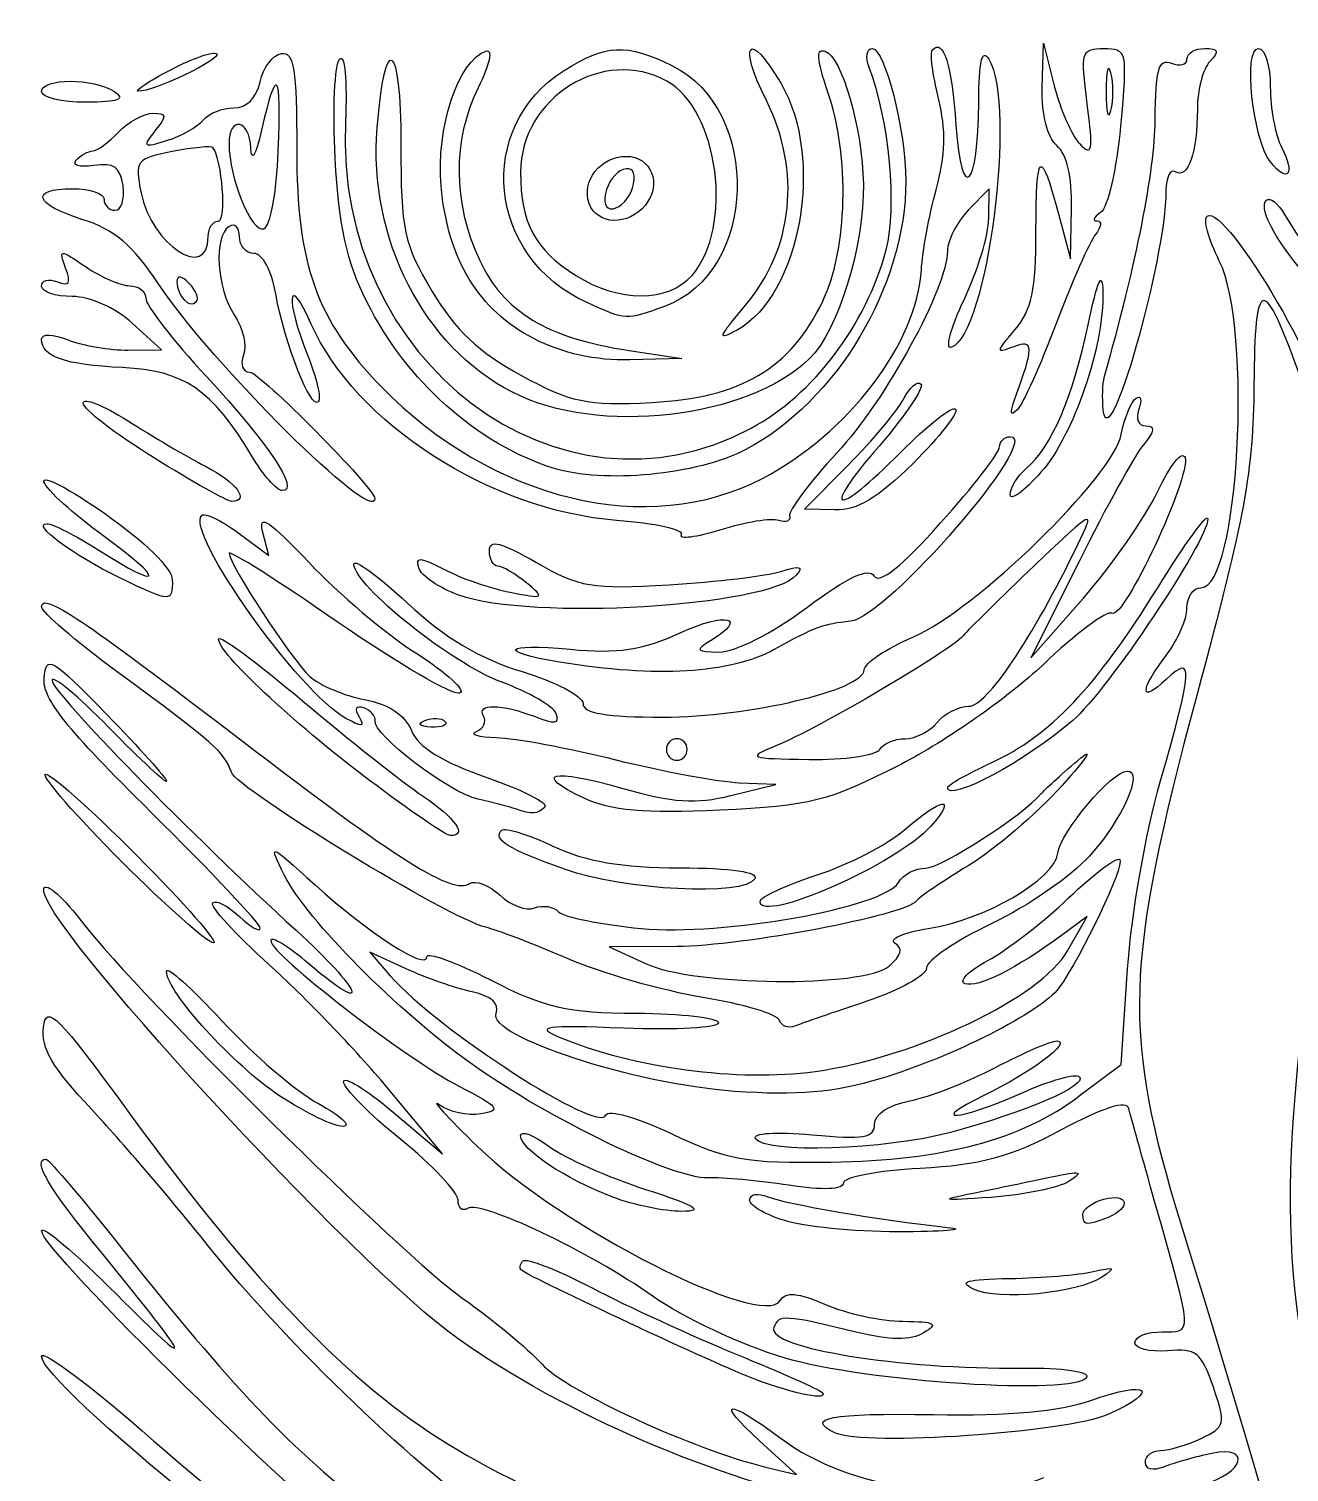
# Model space of a CAD drawing. Header units: millimetres. Extents: x 0.04 to 5.52, y 0.08 to 1.95.
# Drawn here: x 0.052 to 0.964, y 0.881 to 1.925 of the extents above; entities that cross this region are included whole.
import ezdxf

# ---------------------------------------------------------------- set-up
doc = ezdxf.new("R2010")
doc.units = ezdxf.units.MM
doc.layers.add('Layer_1', color=7, linetype='CONTINUOUS')

msp = doc.modelspace()

# ---------------------------------------------------------------- linework, layer by layer
at = {"layer": 'Layer_1', "color": 7}
for points in [[(0.785244, 1.882384), (0.786023, 1.914589), (0.793923, 1.883585)], [(0.746568, 1.7878), (0.746804, 1.809257), (0.731739, 1.793652)], [(0.796908, 1.791159), (0.805584, 1.758541), (0.806323, 1.794647)], [(0.123981, 1.692467), (0.147971, 1.692715), (0.126837, 1.711974)], [(0.48638, 1.692174), (0.524595, 1.686365), (0.486933, 1.685398)], [(0.635232, 1.576852), (0.613285, 1.577498), (0.645033, 1.609502), (0.645033, 1.609502)], [(0.203329, 1.560417), (0.225659, 1.543947), (0.221232, 1.561516)], [(0.812061, 1.540074), (0.777054, 1.469852), (0.814703, 1.512766)], [(0.560037, 1.370202), (0.592387, 1.37825), (0.566024, 1.379242)], [(0.803534, 1.257829), (0.817622, 1.282577), (0.799161, 1.26896)], [(0.325008, 1.244834), (0.298667, 1.256853), (0.313574, 1.239791)], [(0.520829, 1.260956), (0.471868, 1.260767), (0.498231, 1.248586)], [(0.812026, 1.152806), (0.842392, 1.175591), (0.846954, 1.244689)], [(0.315569, 1.141177), (0.351348, 1.111015), (0.311198, 1.159117)], [(0.584976, 0.884348), (0.607452, 0.878924), (0.581089, 0.90293)]]:
    msp.add_lwpolyline(points, dxfattribs=at)
for points in [[(0.154905, 1.895364)], [(0.834853, 1.893133)], [(0.061347, 1.879478)], [(0.232574, 1.836566)], [(0.950328, 1.828578)], [(0.489535, 1.812752)], [(0.457479, 1.798542)], [(0.181867, 1.774606)], [(0.531851, 1.74652)], [(0.168183, 1.740726)], [(0.455959, 1.726807)], [(0.570571, 1.72499)], [(0.417441, 1.70075)], [(0.402023, 1.661919)], [(0.76538, 1.65711)], [(0.829383, 1.649307)], [(0.142322, 1.614671)], [(0.213081, 1.616281)], [(0.43134, 1.607121)], [(0.762089, 1.587883)], [(0.52415, 1.558832)], [(0.117841, 1.52769)], [(0.363212, 1.515156)], [(0.435992, 1.466687)], [(0.338637, 1.424466)], [(0.528361, 1.403531)], [(0.667712, 1.403531)], [(0.298621, 1.381162)], [(0.45378, 1.368292)], [(0.716673, 1.375858)], [(0.404075, 1.360552)], [(0.119157, 1.322556)], [(0.439707, 1.316813)], [(0.581089, 1.293501)], [(0.595024, 1.207664)], [(0.233739, 1.152752)], [(0.577764, 1.121919)], [(0.474465, 1.07963)], [(0.735505, 1.082607)], [(0.814596, 1.067132)], [(0.601803, 1.061824)], [(0.735505, 1.013013)], [(0.598419, 0.963384)], [(0.577322, 0.947808)], [(0.635699, 0.908927)]]:
    msp.add_lwpolyline(points, close=True, dxfattribs=at)
for points in [[(0.304044, 1.853261), (0.30973, 1.924284), (0.321267, 1.916365), (0.321242, 1.841457)], [(0.58564, 1.872964), (0.564541, 1.915088), (0.572946, 1.924897), (0.596236, 1.88533)], [(0.513714, 1.887049), (0.467719, 1.912547), (0.407842, 1.875219), (0.407842, 1.821048)], [(0.439401, 1.894883), (0.469472, 1.913874), (0.484346, 1.914543), (0.517225, 1.898382)], [(0.630178, 1.879104), (0.621938, 1.903295), (0.621425, 1.911065), (0.628223, 1.908718)], [(0.705759, 1.909786), (0.713842, 1.918158), (0.71973, 1.899282), (0.722815, 1.855107)], [(0.739271, 1.871676), (0.739432, 1.901382), (0.741668, 1.91104), (0.746542, 1.903056)], [(0.188075, 1.906859), (0.191799, 1.903002), (0.141905, 1.879228), (0.131265, 1.879789)], [(0.154905, 1.895364), (0.171147, 1.903759), (0.186074, 1.908931), (0.188075, 1.906859)], [(0.219366, 1.886564), (0.221721, 1.896898), (0.228653, 1.906114), (0.234771, 1.907044)], [(0.234771, 1.907044), (0.243886, 1.90843), (0.245893, 1.895886), (0.245893, 1.83754)], [(0.273765, 1.831266), (0.271865, 1.866974), (0.273291, 1.899292), (0.276934, 1.903085)], [(0.276934, 1.903085), (0.280743, 1.907052), (0.282522, 1.887708), (0.281123, 1.857531)], [(0.350356, 1.811066), (0.346573, 1.853108), (0.362892, 1.902273), (0.382768, 1.908718)], [(0.382768, 1.908718), (0.387949, 1.910398), (0.385617, 1.899441), (0.377119, 1.882175)], [(0.628223, 1.908718), (0.640244, 1.904567), (0.655101, 1.852865), (0.655835, 1.812623)], [(0.660029, 1.897034), (0.657154, 1.904544), (0.658152, 1.910688), (0.662246, 1.910688)], [(0.662246, 1.910688), (0.671372, 1.910688), (0.686543, 1.850952), (0.686543, 1.81502)], [(0.710138, 1.874614), (0.70587, 1.892032), (0.703899, 1.907859), (0.705759, 1.909786)], [(0.746542, 1.903056), (0.766965, 1.869603), (0.745386, 1.703412), (0.719461, 1.694478)], [(0.817773, 1.870724), (0.812917, 1.908639), (0.813532, 1.910688), (0.829772, 1.910688)], [(0.829772, 1.910688), (0.846456, 1.910688), (0.846761, 1.909267), (0.841843, 1.854454)], [(0.834853, 1.893133), (0.832959, 1.900642), (0.831408, 1.894498), (0.831408, 1.879478)], [(0.866933, 1.858856), (0.867252, 1.896172), (0.869396, 1.903731), (0.878622, 1.900064)], [(0.878622, 1.900064), (0.884836, 1.897594), (0.889921, 1.898974), (0.889921, 1.903131)], [(0.889921, 1.903131), (0.88992, 1.907287), (0.895683, 1.910688), (0.902726, 1.910688)], [(0.906492, 1.901325), (0.90152, 1.896176), (0.897453, 1.880663), (0.897453, 1.866852)], [(0.902726, 1.910688), (0.912685, 1.910688), (0.913522, 1.908607), (0.906492, 1.901325)], [(0.950328, 1.828578), (0.937398, 1.844716), (0.930441, 1.910688), (0.941668, 1.910688)], [(0.941668, 1.910688), (0.946405, 1.910688), (0.95018, 1.898347), (0.95018, 1.882867)], [(0.131265, 1.879789), (0.128025, 1.879959), (0.138663, 1.886969), (0.154905, 1.895364)], [(0.232574, 1.836566), (0.234928, 1.894835), (0.231262, 1.899419), (0.220467, 1.851707)], [(0.455959, 1.726807), (0.383726, 1.759375), (0.374419, 1.853845), (0.439401, 1.894883)], [(0.517225, 1.898382), (0.58293, 1.866085), (0.579383, 1.748463), (0.51197, 1.72412)], [(0.672266, 1.765116), (0.680461, 1.796299), (0.674663, 1.858807), (0.660029, 1.897034)], [(0.834853, 1.865824), (0.836747, 1.873334), (0.836747, 1.885623), (0.834853, 1.893133)], [(0.061347, 1.879478), (0.061347, 1.889434), (0.099202, 1.889434), (0.114075, 1.879478)], [(0.200359, 1.867775), (0.209709, 1.867775), (0.216647, 1.874633), (0.219366, 1.886564)], [(0.377119, 1.882175), (0.358405, 1.844154), (0.35874, 1.799135), (0.378045, 1.757829)], [(0.531851, 1.746521), (0.562216, 1.781276), (0.55125, 1.866241), (0.513714, 1.887049)], [(0.596236, 1.88533), (0.627987, 1.831388), (0.610397, 1.732414), (0.564544, 1.707011)], [(0.795764, 1.840466), (0.788767, 1.846482), (0.784762, 1.86244), (0.785244, 1.882384)], [(0.793923, 1.883585), (0.798269, 1.866533), (0.806564, 1.847671), (0.812357, 1.84167)], [(0.95018, 1.882867), (0.95018, 1.867565), (0.953845, 1.847953), (0.958323, 1.839285)], [(0.09336, 1.871795), (0.075753, 1.871728), (0.061347, 1.875187), (0.061347, 1.879478)], [(0.114075, 1.879478), (0.122349, 1.873939), (0.116805, 1.871883), (0.09336, 1.871795)], [(0.570571, 1.72499), (0.60528, 1.765954), (0.611017, 1.822297), (0.58564, 1.872964)], [(0.626395, 1.727844), (0.644456, 1.766158), (0.64611, 1.832327), (0.630178, 1.879104)], [(0.708487, 1.808545), (0.715366, 1.833689), (0.71581, 1.851467), (0.710138, 1.874614)], [(0.722815, 1.855107), (0.726872, 1.797009), (0.738935, 1.809154), (0.739271, 1.871676)], [(0.812357, 1.84167), (0.82138, 1.832324), (0.822157, 1.83649), (0.817773, 1.870724)], [(0.831408, 1.879478), (0.831408, 1.864459), (0.832958, 1.858314), (0.834853, 1.865824)], [(0.117034, 1.850219), (0.124284, 1.857729), (0.135473, 1.863873), (0.141898, 1.863873)], [(0.141898, 1.863873), (0.151885, 1.863873), (0.152089, 1.862011), (0.143303, 1.851044)], [(0.151796, 1.84403), (0.162121, 1.847228), (0.173958, 1.853879), (0.178101, 1.85881)], [(0.178101, 1.85881), (0.182244, 1.86374), (0.19226, 1.867775), (0.200359, 1.867775)], [(0.212754, 1.838516), (0.21185, 1.859486), (0.196932, 1.862423), (0.196932, 1.841631)], [(0.830075, 1.672715), (0.853497, 1.755846), (0.866619, 1.822117), (0.866933, 1.858856)], [(0.897453, 1.866852), (0.897453, 1.835682), (0.890497, 1.815769), (0.881599, 1.821466)], [(0.098292, 1.836565), (0.10135, 1.836565), (0.109784, 1.842709), (0.117034, 1.850219)], [(0.143303, 1.851044), (0.134105, 1.839565), (0.134999, 1.838827), (0.151796, 1.84403)], [(0.220467, 1.851707), (0.216281, 1.833205), (0.213209, 1.827952), (0.212754, 1.838516)], [(0.281123, 1.857531), (0.273076, 1.684037), (0.435726, 1.561219), (0.574579, 1.63594)], [(0.402023, 1.661919), (0.337736, 1.694881), (0.297634, 1.773196), (0.304044, 1.853261)], [(0.841843, 1.854454), (0.839068, 1.823526), (0.83265, 1.795491), (0.82758, 1.792155)], [(0.185321, 1.839019), (0.184268, 1.840368), (0.171017, 1.839066), (0.155875, 1.836122)], [(0.189211, 1.785849), (0.195295, 1.785849), (0.192034, 1.830415), (0.185321, 1.839019)], [(0.196932, 1.841631), (0.196932, 1.817085), (0.213261, 1.777183), (0.222062, 1.780222)], [(0.321242, 1.841457), (0.32122, 1.778866), (0.323177, 1.769674), (0.343932, 1.734885)], [(0.78067, 1.778269), (0.780638, 1.837073), (0.783988, 1.839732), (0.796908, 1.791159)], [(0.806323, 1.794647), (0.806802, 1.818), (0.803072, 1.834184), (0.795764, 1.840466)], [(0.958323, 1.839285), (0.968458, 1.819669), (0.963156, 1.812568), (0.950328, 1.828578)], [(0.099009, 1.826049), (0.088652, 1.824557), (0.083003, 1.826313), (0.086455, 1.82995)], [(0.086455, 1.82995), (0.089908, 1.833589), (0.095234, 1.836565), (0.098292, 1.836565)], [(0.120248, 1.811207), (0.118359, 1.824981), (0.113784, 1.828178), (0.099009, 1.826049)], [(0.155875, 1.836122), (0.129697, 1.831035), (0.128585, 1.829572), (0.133253, 1.80636)], [(0.222062, 1.780222), (0.226793, 1.781856), (0.23135, 1.80628), (0.232574, 1.836566)], [(0.245893, 1.83754), (0.245893, 1.75418), (0.260167, 1.714145), (0.307015, 1.666114)], [(0.296662, 1.727331), (0.281789, 1.757171), (0.276406, 1.781608), (0.273765, 1.831266)], [(0.457479, 1.798542), (0.4515, 1.814681), (0.465648, 1.832664), (0.484325, 1.832664)], [(0.484325, 1.832664), (0.502503, 1.832664), (0.510351, 1.812679), (0.498152, 1.797454)], [(0.407842, 1.821048), (0.407842, 1.784408), (0.418131, 1.765231), (0.447868, 1.746449)], [(0.482003, 1.823163), (0.476428, 1.82124), (0.470697, 1.813409), (0.469265, 1.805761)], [(0.489535, 1.812752), (0.4912, 1.821647), (0.488486, 1.825399), (0.482003, 1.823163)], [(0.881599, 1.821466), (0.87789, 1.82384), (0.874797, 1.817676), (0.874725, 1.807767)], [(0.091283, 1.786831), (0.055867, 1.797823), (0.052125, 1.809257), (0.083944, 1.809257)], [(0.083944, 1.809257), (0.096373, 1.809257), (0.106542, 1.805746), (0.106542, 1.801454)], [(0.114598, 1.793652), (0.119029, 1.793652), (0.121572, 1.801552), (0.120248, 1.811207)], [(0.417441, 1.70075), (0.377555, 1.721201), (0.355122, 1.758091), (0.350356, 1.811066)], [(0.476798, 1.79535), (0.482372, 1.797273), (0.488104, 1.805104), (0.489535, 1.812752)], [(0.686543, 1.81502), (0.686543, 1.739155), (0.636612, 1.65532), (0.570674, 1.620476)], [(0.655835, 1.812623), (0.656638, 1.768567), (0.637441, 1.70627), (0.616901, 1.686283)], [(0.697781, 1.750739), (0.698493, 1.763613), (0.703311, 1.789626), (0.708487, 1.808545)], [(0.874725, 1.807767), (0.874354, 1.756814), (0.832968, 1.612176), (0.829383, 1.649307)], [(0.106542, 1.801454), (0.106542, 1.797163), (0.110167, 1.793652), (0.114598, 1.793652)], [(0.133253, 1.80636), (0.140853, 1.768567), (0.181867, 1.741778), (0.181867, 1.774606)], [(0.498152, 1.797454), (0.485827, 1.782071), (0.463358, 1.782672), (0.457479, 1.798542)], [(0.469265, 1.805761), (0.467601, 1.796866), (0.470315, 1.793114), (0.476798, 1.79535)], [(0.904493, 1.789418), (0.918667, 1.798492), (0.995375, 1.666501), (0.995375, 1.633038)], [(1.018887, 1.709144), (0.987179, 1.725401), (0.936579, 1.790328), (0.947383, 1.800892)], [(0.947383, 1.800892), (0.949893, 1.803347), (0.955787, 1.798741), (0.960479, 1.790656)], [(0.145634, 1.740733), (0.127428, 1.768181), (0.113607, 1.779903), (0.091283, 1.786831)], [(0.181867, 1.774606), (0.181867, 1.78079), (0.185172, 1.785849), (0.189211, 1.785849)], [(0.731739, 1.793652), (0.723453, 1.785069), (0.716671, 1.771903), (0.716668, 1.764393)], [(0.728641, 1.728944), (0.738371, 1.749514), (0.746438, 1.775999), (0.746568, 1.7878)], [(0.82758, 1.792155), (0.82251, 1.788818), (0.821319, 1.786035), (0.824933, 1.785969)], [(0.824933, 1.785969), (0.828548, 1.785902), (0.82801, 1.781461), (0.823739, 1.776096)], [(0.913308, 1.756919), (0.905456, 1.772871), (0.90149, 1.787495), (0.904493, 1.789418)], [(0.960479, 1.790656), (0.981525, 1.754397), (1.005526, 1.731663), (1.03684, 1.718324)], [(0.196932, 1.781948), (0.18564, 1.774719), (0.187862, 1.736979), (0.200696, 1.717998)], [(0.204464, 1.774606), (0.204464, 1.781297), (0.201075, 1.7846), (0.196932, 1.781948)], [(0.765634, 1.707343), (0.777555, 1.721403), (0.780693, 1.736208), (0.78067, 1.778269)], [(0.823739, 1.776096), (0.819468, 1.770732), (0.806684, 1.741766), (0.795331, 1.711727)], [(0.078743, 1.7518), (0.073573, 1.765756), (0.074128, 1.765788), (0.093458, 1.752669)], [(0.214925, 1.762442), (0.209172, 1.762442), (0.204464, 1.767916), (0.204464, 1.774606)], [(0.574579, 1.63594), (0.619798, 1.660273), (0.657982, 1.710766), (0.672266, 1.765116)], [(0.23068, 1.733183), (0.22758, 1.750314), (0.221049, 1.762442), (0.214925, 1.762442)], [(0.378045, 1.757829), (0.395682, 1.720088), (0.426798, 1.701231), (0.48638, 1.692174)], [(0.716668, 1.764393), (0.716657, 1.7378), (0.672259, 1.656576), (0.636701, 1.618098)], [(0.900179, 1.52055), (0.927303, 1.52055), (0.937681, 1.707399), (0.913308, 1.756919)], [(0.061347, 1.738791), (0.061347, 1.742948), (0.06647, 1.744313), (0.072731, 1.741824)], [(0.072731, 1.741824), (0.08133, 1.738406), (0.082801, 1.740847), (0.078743, 1.7518)], [(0.093458, 1.752669), (0.104506, 1.745171), (0.118748, 1.739036), (0.125108, 1.739036)], [(0.168183, 1.740726), (0.162778, 1.746324), (0.15927, 1.746785), (0.15927, 1.741896)], [(0.25622, 1.711727), (0.239469, 1.749714), (0.237401, 1.729248), (0.253867, 1.688429)], [(0.447868, 1.746449), (0.478878, 1.726863), (0.514703, 1.726894), (0.531851, 1.74652)], [(0.582762, 1.599665), (0.644991, 1.63213), (0.694842, 1.697608), (0.697781, 1.750739)], [(0.818418, 1.710701), (0.825266, 1.743314), (0.828654, 1.750921), (0.829062, 1.734599)], [(0.972473, 1.67175), (0.944818, 1.748313), (0.938946, 1.747485), (0.938326, 1.666931)], [(0.083525, 1.731234), (0.071327, 1.731234), (0.061347, 1.734635), (0.061347, 1.738791)], [(0.125108, 1.739036), (0.131468, 1.739036), (0.136672, 1.734946), (0.136672, 1.729946)], [(0.302387, 1.585131), (0.302387, 1.565281), (0.184183, 1.682616), (0.145634, 1.740733)], [(0.15927, 1.741896), (0.15927, 1.731482), (0.168178, 1.722254), (0.173205, 1.727462)], [(0.173205, 1.727462), (0.175345, 1.729679), (0.173087, 1.735648), (0.168183, 1.740726)], [(0.343932, 1.734885), (0.360599, 1.706947), (0.377643, 1.690831), (0.407958, 1.674344)], [(0.829062, 1.734599), (0.830039, 1.695552), (0.807882, 1.630964), (0.784302, 1.604121)], [(0.126837, 1.711974), (0.11459, 1.723134), (0.096375, 1.731234), (0.083525, 1.731234)], [(0.136672, 1.729946), (0.136672, 1.724946), (0.156453, 1.699491), (0.180631, 1.673378)], [(0.261498, 1.655068), (0.255986, 1.649359), (0.23726, 1.696824), (0.23068, 1.733183)], [(0.43134, 1.607121), (0.376524, 1.624448), (0.325035, 1.670407), (0.296662, 1.727331)], [(0.51197, 1.72412), (0.483445, 1.71382), (0.484921, 1.71375), (0.455959, 1.726807)], [(0.502674, 1.654582), (0.567027, 1.657841), (0.603609, 1.679503), (0.626395, 1.727844)], [(0.564544, 1.707011), (0.549717, 1.698797), (0.550594, 1.701413), (0.570571, 1.72499)], [(0.719461, 1.694478), (0.714779, 1.692864), (0.71891, 1.708374), (0.728641, 1.728944)], [(0.200696, 1.717998), (0.20691, 1.708809), (0.209937, 1.695739), (0.207423, 1.688953)], [(0.061347, 1.70029), (0.061347, 1.704501), (0.069289, 1.704312), (0.080669, 1.69983)], [(0.477344, 1.569257), (0.38603, 1.576368), (0.28808, 1.639477), (0.25622, 1.711727)], [(0.764659, 1.694915), (0.751469, 1.689916), (0.751532, 1.690709), (0.765634, 1.707343)], [(0.795331, 1.711727), (0.783978, 1.681687), (0.771305, 1.653599), (0.76717, 1.649307)], [(0.773664, 1.606821), (0.791996, 1.622581), (0.807446, 1.658441), (0.818418, 1.710701)], [(0.11994, 1.679817), (0.07807, 1.681842), (0.061347, 1.687685), (0.061347, 1.70029)], [(0.080669, 1.69983), (0.091296, 1.695645), (0.110786, 1.692331), (0.123981, 1.692467)], [(0.486933, 1.685398), (0.462307, 1.684765), (0.438252, 1.69008), (0.417441, 1.70075)], [(0.765381, 1.65711), (0.779383, 1.695248), (0.779284, 1.700458), (0.764659, 1.694915)], [(0.207423, 1.688953), (0.20483, 1.681953), (0.20674, 1.676616), (0.211839, 1.676616)], [(0.253867, 1.688429), (0.260324, 1.672421), (0.263758, 1.657409), (0.261498, 1.655068)], [(0.616901, 1.686283), (0.572052, 1.64264), (0.463606, 1.630344), (0.402023, 1.661919)], [(0.213081, 1.61628), (0.184722, 1.663811), (0.16441, 1.677667), (0.11994, 1.679817)], [(0.180631, 1.673378), (0.225738, 1.624661), (0.248229, 1.590791), (0.235474, 1.590791)], [(0.211839, 1.676616), (0.21915, 1.676616), (0.302387, 1.592518), (0.302387, 1.585131)], [(0.407958, 1.674344), (0.444397, 1.654527), (0.45557, 1.652196), (0.502674, 1.654582)], [(0.829383, 1.649307), (0.828555, 1.65789), (0.828866, 1.668423), (0.830075, 1.672715)], [(0.307015, 1.666114), (0.387579, 1.583516), (0.499918, 1.556444), (0.582762, 1.599665)], [(0.697486, 1.667882), (0.699983, 1.665296), (0.686364, 1.645136), (0.667223, 1.623083)], [(0.684863, 1.657045), (0.689309, 1.665592), (0.694989, 1.670468), (0.697486, 1.667882)], [(0.938326, 1.666931), (0.937844, 1.604453), (0.932247, 1.574078), (0.896972, 1.442525)], [(0.091477, 1.654083), (0.091477, 1.65838), (0.105883, 1.652706), (0.12349, 1.641475)], [(0.142322, 1.614671), (0.114357, 1.632051), (0.091477, 1.649786), (0.091477, 1.654083)], [(0.645033, 1.609502), (0.662494, 1.627103), (0.680418, 1.648498), (0.684863, 1.657045)], [(0.682865, 1.618591), (0.702317, 1.638173), (0.720161, 1.652197), (0.722519, 1.649754)], [(0.76717, 1.649307), (0.762164, 1.644113), (0.761566, 1.646722), (0.76538, 1.65711)], [(0.842401, 1.631417), (0.84475, 1.643581), (0.849584, 1.655398), (0.853145, 1.657678)], [(0.853145, 1.657678), (0.856705, 1.659957), (0.857599, 1.656373), (0.855132, 1.649713)], [(0.12349, 1.641475), (0.141097, 1.630244), (0.16652, 1.615351), (0.179984, 1.608378)], [(0.722519, 1.649754), (0.724878, 1.647311), (0.71114, 1.629764), (0.691992, 1.610759)], [(0.855132, 1.649713), (0.852538, 1.642711), (0.854656, 1.637604), (0.860152, 1.637604)], [(0.762062, 1.629801), (0.785871, 1.629801), (0.672636, 1.498871), (0.646569, 1.496261)], [(0.691689, 1.484858), (0.736934, 1.504136), (0.836525, 1.600982), (0.842401, 1.631417)], [(0.754336, 1.622444), (0.754336, 1.626491), (0.757813, 1.629801), (0.762062, 1.629801)], [(0.860152, 1.637604), (0.867123, 1.637604), (0.866646, 1.633963), (0.858362, 1.62395)], [(0.570674, 1.620476), (0.53586, 1.602079), (0.467899, 1.595565), (0.43134, 1.607121)], [(0.667223, 1.623083), (0.624111, 1.573414), (0.634909, 1.570313), (0.682865, 1.618591)], [(0.71172, 1.567406), (0.735159, 1.59363), (0.754336, 1.618397), (0.754336, 1.622444)], [(0.858362, 1.62395), (0.85215, 1.61644), (0.831314, 1.578696), (0.812061, 1.540074)], [(0.868759, 1.590374), (0.877783, 1.609456), (0.88667, 1.620395), (0.888509, 1.614683)], [(0.198815, 1.58303), (0.195708, 1.583053), (0.170286, 1.597292), (0.142322, 1.614671)], [(0.179984, 1.608378), (0.202344, 1.596799), (0.212651, 1.582925), (0.198815, 1.58303)], [(0.235474, 1.590791), (0.231523, 1.590791), (0.221447, 1.602261), (0.213081, 1.616281)], [(0.636701, 1.618098), (0.616874, 1.596641), (0.60144, 1.576123), (0.602404, 1.572502)], [(0.691992, 1.610759), (0.666329, 1.585288), (0.651409, 1.576376), (0.635232, 1.576852)], [(0.888509, 1.614683), (0.892928, 1.60095), (0.844022, 1.49669), (0.835669, 1.502037)], [(0.063019, 1.597109), (0.061244, 1.60273), (0.081385, 1.592197), (0.107778, 1.573701)], [(0.762089, 1.587883), (0.761967, 1.592722), (0.767176, 1.601244), (0.773664, 1.606821)], [(0.784302, 1.604121), (0.772206, 1.590352), (0.762211, 1.583045), (0.762089, 1.587883)], [(0.106513, 1.557629), (0.084367, 1.573721), (0.064795, 1.591487), (0.063019, 1.597109)], [(0.814703, 1.512766), (0.83541, 1.536368), (0.859735, 1.571292), (0.868759, 1.590374)], [(0.810979, 1.551777), (0.823811, 1.578253), (0.822862, 1.577797), (0.77986, 1.536802)], [(0.117841, 1.52769), (0.084372, 1.543888), (0.053442, 1.566883), (0.065114, 1.56689)], [(0.065114, 1.56689), (0.069256, 1.566893), (0.086204, 1.558245), (0.102776, 1.547672)], [(0.107778, 1.573701), (0.135782, 1.554077), (0.155822, 1.534388), (0.155903, 1.526419)], [(0.281468, 1.426008), (0.24721, 1.444999), (0.165176, 1.560496), (0.177142, 1.57289)], [(0.177142, 1.57289), (0.179264, 1.575088), (0.191048, 1.569475), (0.203329, 1.560417)], [(0.221232, 1.561516), (0.217949, 1.574549), (0.226612, 1.568662), (0.254779, 1.538721)], [(0.524149, 1.558832), (0.526275, 1.562396), (0.505213, 1.567087), (0.477344, 1.569257)], [(0.594583, 1.569225), (0.589317, 1.571043), (0.570446, 1.567991), (0.552646, 1.562442)], [(0.602404, 1.572502), (0.603369, 1.568881), (0.599849, 1.567407), (0.594583, 1.569225)], [(0.663578, 1.528987), (0.667223, 1.522878), (0.683607, 1.535953), (0.71172, 1.567406)], [(0.904984, 1.570334), (0.904986, 1.554505), (0.832804, 1.446671), (0.807365, 1.424498)], [(0.86872, 1.520568), (0.888665, 1.552753), (0.904984, 1.575147), (0.904984, 1.570334)], [(0.102776, 1.547672), (0.149135, 1.518096), (0.15166, 1.524822), (0.106513, 1.557629)], [(0.552646, 1.562442), (0.534847, 1.556893), (0.522024, 1.555269), (0.52415, 1.558832)], [(0.275828, 1.49549), (0.232435, 1.525401), (0.196932, 1.547975), (0.196932, 1.545656)], [(0.196932, 1.545656), (0.196932, 1.537564), (0.242404, 1.468113), (0.255395, 1.456364)], [(0.385244, 1.547327), (0.385244, 1.555732), (0.39365, 1.553615), (0.419355, 1.538733)], [(0.391337, 1.536172), (0.387986, 1.536172), (0.385244, 1.541192), (0.385244, 1.547327)], [(0.732115, 1.434741), (0.745048, 1.434741), (0.777843, 1.48341), (0.810979, 1.551777)], [(0.254779, 1.538721), (0.275664, 1.51652), (0.31076, 1.486879), (0.33277, 1.472851)], [(0.287322, 1.537559), (0.287322, 1.541883), (0.304744, 1.529196), (0.326037, 1.509366)], [(0.393817, 1.452354), (0.358122, 1.465486), (0.287322, 1.522132), (0.287322, 1.537559)], [(0.334129, 1.53487), (0.33151, 1.543162), (0.335215, 1.542957), (0.352395, 1.533859)], [(0.412051, 1.524101), (0.404009, 1.53074), (0.394688, 1.536172), (0.391337, 1.536172)], [(0.419355, 1.538733), (0.450187, 1.520883), (0.459419, 1.519344), (0.515394, 1.522721)], [(0.596154, 1.532377), (0.609892, 1.536694), (0.612876, 1.535929), (0.607188, 1.529547)], [(0.614578, 1.506), (0.644825, 1.528435), (0.659734, 1.53543), (0.663578, 1.528987)], [(0.77986, 1.536802), (0.755464, 1.513547), (0.732115, 1.490557), (0.727972, 1.485715)], [(0.155903, 1.526419), (0.156072, 1.509624), (0.155103, 1.509656), (0.117841, 1.52769)], [(0.363212, 1.515156), (0.349024, 1.520278), (0.335936, 1.529149), (0.334129, 1.53487)], [(0.352395, 1.533859), (0.364248, 1.527582), (0.385809, 1.520103), (0.400309, 1.517238)], [(0.607188, 1.529547), (0.586774, 1.506645), (0.414879, 1.496505), (0.363212, 1.515156)], [(0.515394, 1.522721), (0.549455, 1.524777), (0.585796, 1.529122), (0.596154, 1.532377)], [(0.061347, 1.50667), (0.061347, 1.517863), (0.090778, 1.498222), (0.204464, 1.411159)], [(0.400309, 1.517238), (0.425056, 1.512349), (0.425776, 1.51277), (0.412051, 1.524101)], [(0.748771, 1.394101), (0.790627, 1.413279), (0.824113, 1.448585), (0.86872, 1.520568)], [(0.889921, 1.505997), (0.889921, 1.514001), (0.894537, 1.52055), (0.900179, 1.52055)], [(0.115958, 1.459753), (0.085922, 1.481902), (0.061347, 1.503015), (0.061347, 1.50667)], [(0.326037, 1.509366), (0.3531, 1.484162), (0.378035, 1.469267), (0.408884, 1.459877)], [(0.551616, 1.473991), (0.562703, 1.473857), (0.589843, 1.487653), (0.614578, 1.506)], [(0.835669, 1.502037), (0.832103, 1.50432), (0.809538, 1.487479), (0.785524, 1.464613)], [(0.874856, 1.471607), (0.883141, 1.482518), (0.889921, 1.497994), (0.889921, 1.505997)], [(0.363755, 1.444226), (0.358787, 1.442511), (0.31922, 1.46558), (0.275828, 1.49549)], [(0.523294, 1.487958), (0.556784, 1.503303), (0.573186, 1.498999), (0.545309, 1.482181)], [(0.646569, 1.496261), (0.626428, 1.494243), (0.621245, 1.49233), (0.591354, 1.47588)], [(0.1894, 1.48342), (0.1894, 1.486996), (0.216842, 1.466783), (0.250383, 1.438504)], [(0.298621, 1.381162), (0.241406, 1.424365), (0.1894, 1.473056), (0.1894, 1.48342)], [(0.443607, 1.476009), (0.478509, 1.472731), (0.495681, 1.475306), (0.523294, 1.487958)], [(0.727972, 1.485715), (0.718511, 1.474656), (0.622609, 1.418325), (0.592387, 1.406075)], [(0.656442, 1.461127), (0.656458, 1.465926), (0.672319, 1.476605), (0.691689, 1.484858)], [(0.33277, 1.472851), (0.354779, 1.458822), (0.368723, 1.445942), (0.363755, 1.444226)], [(0.435992, 1.466687), (0.390144, 1.474196), (0.39533, 1.480544), (0.443607, 1.476009)], [(0.591354, 1.47588), (0.559572, 1.458389), (0.506013, 1.45522), (0.435992, 1.466687)], [(0.545309, 1.482181), (0.533897, 1.475295), (0.534744, 1.474196), (0.551616, 1.473991)], [(0.87056, 1.380107), (0.894357, 1.462979), (0.894942, 1.473059), (0.874856, 1.45423)], [(0.063131, 1.454954), (0.064521, 1.472351), (0.067973, 1.470374), (0.108187, 1.429154)], [(0.785524, 1.464613), (0.761511, 1.441747), (0.715503, 1.40952), (0.683286, 1.392997)], [(0.874856, 1.45423), (0.85545, 1.436039), (0.85545, 1.446053), (0.874856, 1.471607)], [(0.140578, 1.358032), (0.079065, 1.418866), (0.061958, 1.440275), (0.063131, 1.454954)], [(0.110308, 1.419136), (0.087523, 1.442445), (0.06888, 1.457883), (0.06888, 1.453442)], [(0.06888, 1.453442), (0.06888, 1.444833), (0.171322, 1.339922), (0.245382, 1.272687)], [(0.198644, 1.387061), (0.193273, 1.401916), (0.187475, 1.407014), (0.115958, 1.459753)], [(0.255395, 1.456364), (0.262598, 1.44985), (0.280399, 1.442316), (0.294954, 1.439623)], [(0.433697, 1.429398), (0.431743, 1.434674), (0.413797, 1.445004), (0.393817, 1.452354)], [(0.408884, 1.459877), (0.433156, 1.45249), (0.45302, 1.442056), (0.453026, 1.436692)], [(0.510919, 1.426939), (0.572554, 1.426939), (0.656395, 1.446636), (0.656442, 1.461127)], [(0.896972, 1.442525), (0.8446, 1.247212), (0.843107, 1.197313), (0.885528, 1.060207)], [(0.250383, 1.438504), (0.283923, 1.410225), (0.322862, 1.379377), (0.336913, 1.369952)], [(0.294371, 1.433607), (0.288756, 1.435546), (0.287435, 1.433062), (0.290949, 1.427172)], [(0.302551, 1.42427), (0.303082, 1.427669), (0.299401, 1.431871), (0.294371, 1.433607)], [(0.294954, 1.439623), (0.312368, 1.436401), (0.32396, 1.428726), (0.32885, 1.417179)], [(0.38108, 1.427605), (0.375538, 1.436894), (0.394285, 1.436727), (0.418289, 1.427274)], [(0.453026, 1.436692), (0.453033, 1.429737), (0.46964, 1.426939), (0.510919, 1.426939)], [(0.709141, 1.423037), (0.714298, 1.429474), (0.724637, 1.434741), (0.732115, 1.434741)], [(0.108187, 1.429154), (0.132139, 1.404602), (0.151737, 1.382768), (0.151737, 1.380635)], [(0.290949, 1.427172), (0.295346, 1.419803), (0.293148, 1.419533), (0.281468, 1.426008)], [(0.377078, 1.367562), (0.355996, 1.372335), (0.300977, 1.4142), (0.302551, 1.42427)], [(0.343188, 1.419752), (0.334413, 1.420126), (0.332628, 1.421975), (0.338637, 1.424466)], [(0.338637, 1.424466), (0.344074, 1.42672), (0.350571, 1.426443), (0.353074, 1.42385)], [(0.353074, 1.42385), (0.355577, 1.421258), (0.351128, 1.419413), (0.343188, 1.419752)], [(0.375875, 1.416517), (0.38108, 1.418691), (0.383422, 1.42368), (0.38108, 1.427605)], [(0.418289, 1.427274), (0.432485, 1.421684), (0.436357, 1.422217), (0.433697, 1.429398)], [(0.686066, 1.411334), (0.6936, 1.411334), (0.703984, 1.4166), (0.709141, 1.423037)], [(0.807365, 1.424498), (0.774223, 1.395611), (0.716673, 1.364746), (0.716673, 1.375858)], [(0.151737, 1.380635), (0.151737, 1.378502), (0.133094, 1.395827), (0.110308, 1.419136)], [(0.204464, 1.411159), (0.320737, 1.322116), (0.358366, 1.298439), (0.370875, 1.306447)], [(0.32885, 1.417179), (0.333974, 1.405082), (0.350891, 1.394562), (0.383304, 1.383315)], [(0.390416, 1.41195), (0.377214, 1.412288), (0.370671, 1.414344), (0.375875, 1.416517)], [(0.47704, 1.395784), (0.442599, 1.404336), (0.403618, 1.411611), (0.390416, 1.41195)], [(0.520829, 1.411334), (0.516686, 1.411334), (0.513296, 1.407823), (0.513296, 1.403531)], [(0.528361, 1.403531), (0.528361, 1.407823), (0.524972, 1.411334), (0.520829, 1.411334)], [(0.667712, 1.403531), (0.670273, 1.407823), (0.678532, 1.411334), (0.686066, 1.411334)], [(0.513296, 1.403531), (0.513296, 1.39924), (0.516686, 1.395729), (0.520829, 1.395729)], [(0.520829, 1.395729), (0.524972, 1.395729), (0.528361, 1.39924), (0.528361, 1.403531)], [(0.592387, 1.406075), (0.571183, 1.397481), (0.572664, 1.396879), (0.616423, 1.396322)], [(0.616423, 1.396322), (0.642072, 1.395996), (0.665152, 1.39924), (0.667712, 1.403531)], [(0.810895, 1.395598), (0.823287, 1.406254), (0.818174, 1.398074), (0.799531, 1.377419)], [(0.45378, 1.368292), (0.415192, 1.386473), (0.430175, 1.390237), (0.481872, 1.375349)], [(0.566024, 1.379242), (0.551524, 1.379787), (0.511481, 1.387231), (0.47704, 1.395784)], [(0.683286, 1.392997), (0.630274, 1.365811), (0.617804, 1.362637), (0.552054, 1.359589)], [(0.716673, 1.375858), (0.716673, 1.377803), (0.731117, 1.386012), (0.748771, 1.394101)], [(0.784531, 1.371621), (0.786639, 1.374152), (0.798502, 1.384942), (0.810895, 1.395598)], [(0.119157, 1.322556), (0.086737, 1.355002), (0.061928, 1.383327), (0.064026, 1.385499)], [(0.064026, 1.385499), (0.066123, 1.387672), (0.096037, 1.36112), (0.130502, 1.326496)], [(0.382669, 1.274861), (0.356665, 1.280881), (0.203205, 1.374446), (0.198644, 1.387061)], [(0.356997, 1.34123), (0.35389, 1.341293), (0.327621, 1.359264), (0.298621, 1.381162)], [(0.383304, 1.383315), (0.409165, 1.374342), (0.42809, 1.364687), (0.42536, 1.361859)], [(0.796455, 1.328408), (0.798607, 1.344033), (0.83562, 1.387928), (0.846642, 1.387928)], [(0.846642, 1.387928), (0.858772, 1.387928), (0.843385, 1.353175), (0.819414, 1.326433)], [(0.846954, 1.244689), (0.849463, 1.282692), (0.860085, 1.34363), (0.87056, 1.380107)], [(0.336913, 1.369952), (0.360842, 1.353901), (0.369891, 1.340961), (0.356997, 1.34123)], [(0.552054, 1.359589), (0.49703, 1.357037), (0.473183, 1.35915), (0.45378, 1.368292)], [(0.481872, 1.375349), (0.518055, 1.364929), (0.534489, 1.363847), (0.560037, 1.370202)], [(0.685555, 1.345349), (0.712493, 1.368828), (0.724239, 1.37051), (0.704659, 1.348084)], [(0.700853, 1.317705), (0.712159, 1.317705), (0.771449, 1.355907), (0.784531, 1.371621)], [(0.799531, 1.377419), (0.780888, 1.356765), (0.750381, 1.33066), (0.731738, 1.319407)], [(0.219529, 1.274211), (0.219529, 1.277368), (0.184001, 1.315087), (0.140578, 1.358032)], [(0.404075, 1.360552), (0.399932, 1.361983), (0.387784, 1.365138), (0.377078, 1.367562)], [(0.42536, 1.361859), (0.420161, 1.356474), (0.416524, 1.35625), (0.404075, 1.360552)], [(0.394166, 1.345152), (0.396311, 1.347374), (0.412977, 1.342184), (0.431201, 1.33362)], [(0.704659, 1.348084), (0.681014, 1.321002), (0.581089, 1.276863), (0.581089, 1.293501)], [(0.439707, 1.316813), (0.398383, 1.331599), (0.387575, 1.338325), (0.394166, 1.345152)], [(0.622325, 1.312715), (0.645004, 1.32012), (0.673458, 1.334805), (0.685555, 1.345349)], [(0.130502, 1.326496), (0.164967, 1.291871), (0.189776, 1.263547), (0.185633, 1.263552)], [(0.237084, 1.312442), (0.225152, 1.336343), (0.22518, 1.336334), (0.259155, 1.305574)], [(0.431201, 1.33362), (0.455092, 1.322392), (0.480745, 1.318), (0.523156, 1.317876)], [(0.702732, 1.274024), (0.744183, 1.280524), (0.793826, 1.30933), (0.796455, 1.328408)], [(0.819414, 1.326433), (0.806407, 1.311921), (0.774579, 1.289942), (0.748686, 1.27759)], [(0.185633, 1.263552), (0.18149, 1.263558), (0.151576, 1.290109), (0.119157, 1.322556)], [(0.577322, 1.309903), (0.569708, 1.29714), (0.482439, 1.301522), (0.439707, 1.316813)], [(0.523156, 1.317876), (0.560414, 1.317766), (0.580271, 1.314844), (0.577322, 1.309903)], [(0.681268, 1.307353), (0.684581, 1.313046), (0.693394, 1.317705), (0.700853, 1.317705)], [(0.731738, 1.319407), (0.713095, 1.308155), (0.696147, 1.296646), (0.694076, 1.293833)], [(0.841305, 1.323832), (0.845183, 1.319814), (0.813853, 1.253781), (0.797259, 1.230997)], [(0.804312, 1.296083), (0.822566, 1.313512), (0.839213, 1.325999), (0.841305, 1.323832)], [(0.062859, 1.302882), (0.064388, 1.307632), (0.077384, 1.296166), (0.09174, 1.277401)], [(0.373027, 1.175511), (0.318994, 1.213848), (0.25324, 1.280081), (0.237084, 1.312442)], [(0.259155, 1.305574), (0.298089, 1.270324), (0.340049, 1.243311), (0.340049, 1.253497)], [(0.370875, 1.306447), (0.375157, 1.309188), (0.3851, 1.305395), (0.392971, 1.298017)], [(0.495056, 1.274031), (0.554419, 1.268317), (0.670658, 1.289117), (0.681268, 1.307353)], [(0.581089, 1.293502), (0.581089, 1.296663), (0.599645, 1.305309), (0.622325, 1.312715)], [(0.362647, 0.977029), (0.288447, 1.029554), (0.056153, 1.282045), (0.062859, 1.302882)], [(0.185192, 1.292541), (0.187455, 1.294885), (0.196107, 1.290428), (0.204418, 1.282637)], [(0.392971, 1.298017), (0.400841, 1.290639), (0.412078, 1.28651), (0.417942, 1.288841)], [(0.745782, 1.250771), (0.75972, 1.258264), (0.786059, 1.278654), (0.804312, 1.296083)], [(0.226063, 1.247749), (0.201321, 1.27004), (0.182929, 1.290196), (0.185192, 1.292541)], [(0.417942, 1.288841), (0.423806, 1.291171), (0.431632, 1.289941), (0.435335, 1.286106)], [(0.435335, 1.286106), (0.439037, 1.282271), (0.465912, 1.276837), (0.495056, 1.274031)], [(0.694076, 1.293833), (0.686503, 1.283547), (0.568434, 1.261141), (0.520829, 1.260956)], [(0.09174, 1.277401), (0.130961, 1.226135), (0.323422, 1.036002), (0.366413, 1.006051)], [(0.204418, 1.282637), (0.212729, 1.274846), (0.219529, 1.271055), (0.219529, 1.274211)], [(0.441803, 1.252214), (0.41691, 1.262904), (0.390299, 1.273095), (0.382669, 1.274861)], [(0.678608, 1.263348), (0.673851, 1.266393), (0.684707, 1.271197), (0.702732, 1.274024)], [(0.748686, 1.27759), (0.722794, 1.265238), (0.701579, 1.250778), (0.701544, 1.245457)], [(0.254889, 1.248267), (0.239584, 1.261335), (0.227062, 1.268948), (0.227062, 1.265186)], [(0.227062, 1.265186), (0.227062, 1.255299), (0.324807, 1.179802), (0.363581, 1.159741)], [(0.245382, 1.272687), (0.293268, 1.229215), (0.301266, 1.20867), (0.254889, 1.248267)], [(0.799161, 1.26896), (0.766439, 1.244825), (0.738475, 1.230834), (0.729345, 1.234031)], [(0.340049, 1.253497), (0.340049, 1.257299), (0.360798, 1.249757), (0.386158, 1.236737)], [(0.620867, 1.170557), (0.693643, 1.180691), (0.78427, 1.22399), (0.803534, 1.257829)], [(0.674422, 1.246796), (0.683441, 1.254536), (0.684685, 1.259457), (0.678608, 1.263348)], [(0.151737, 1.243045), (0.151737, 1.247225), (0.169798, 1.231018), (0.191872, 1.207031)], [(0.233739, 1.152752), (0.200317, 1.174706), (0.151737, 1.228199), (0.151737, 1.243045)], [(0.311198, 1.159117), (0.289116, 1.185574), (0.250805, 1.225458), (0.226063, 1.247749)], [(0.372747, 1.22811), (0.360978, 1.230697), (0.339495, 1.238223), (0.325008, 1.244834)], [(0.539725, 1.224108), (0.510761, 1.228878), (0.466695, 1.241525), (0.441803, 1.252214)], [(0.498231, 1.248586), (0.533413, 1.23233), (0.656113, 1.231084), (0.674422, 1.246796)], [(0.701544, 1.245457), (0.701509, 1.240135), (0.682018, 1.229278), (0.658232, 1.221329)], [(0.729345, 1.234031), (0.724447, 1.235745), (0.731843, 1.243278), (0.745782, 1.250771)], [(0.313574, 1.239791), (0.34797, 1.200422), (0.465051, 1.124853), (0.469626, 1.139069)], [(0.386158, 1.236737), (0.42541, 1.216585), (0.441089, 1.213012), (0.491592, 1.21271)], [(0.390136, 1.21258), (0.392787, 1.219735), (0.386892, 1.225), (0.372747, 1.22811)], [(0.595024, 1.207663), (0.593574, 1.211939), (0.568689, 1.219339), (0.539725, 1.224108)], [(0.797259, 1.230997), (0.784551, 1.21355), (0.72092, 1.181227), (0.66778, 1.165225)], [(0.06263, 1.202522), (0.064792, 1.219592), (0.072857, 1.211529), (0.124955, 1.140212)], [(0.562647, 1.15616), (0.489629, 1.161373), (0.383968, 1.195929), (0.390136, 1.21258)], [(0.491592, 1.21271), (0.524222, 1.212513), (0.550927, 1.209372), (0.550938, 1.205727)], [(0.658232, 1.221329), (0.634446, 1.21338), (0.611087, 1.205304), (0.606323, 1.203383)], [(0.097593, 1.143027), (0.069263, 1.173204), (0.060751, 1.187688), (0.06263, 1.202522)], [(0.191872, 1.207031), (0.213947, 1.183043), (0.245301, 1.156156), (0.261548, 1.147283)], [(0.482615, 1.201826), (0.425032, 1.204123), (0.417654, 1.203124), (0.435759, 1.195479)], [(0.550938, 1.205727), (0.55095, 1.202081), (0.520204, 1.200326), (0.482615, 1.201826)], [(0.606323, 1.203383), (0.601558, 1.201462), (0.596474, 1.203389), (0.595024, 1.207664)], [(0.435759, 1.195479), (0.488467, 1.173223), (0.565518, 1.16285), (0.620867, 1.170557)], [(0.795764, 1.192599), (0.807245, 1.192272), (0.776853, 1.169554), (0.743037, 1.153188)], [(0.751496, 1.173509), (0.771701, 1.184127), (0.791622, 1.192718), (0.795764, 1.192599)], [(1.03766, 0.757857), (0.966205, 0.945836), (0.953698, 1.031307), (0.972867, 1.200651)], [(0.543426, 1.093567), (0.518869, 1.092555), (0.42911, 1.135719), (0.373027, 1.175511)], [(0.689353, 1.149266), (0.703326, 1.151981), (0.731291, 1.162891), (0.751496, 1.173509)], [(0.279789, 1.163055), (0.279789, 1.167611), (0.29589, 1.157766), (0.315569, 1.141177)], [(0.321218, 1.121255), (0.298432, 1.139689), (0.279789, 1.158499), (0.279789, 1.163055)], [(0.363581, 1.159741), (0.392198, 1.144934), (0.394254, 1.142315), (0.37918, 1.139869)], [(0.66778, 1.165225), (0.634689, 1.155261), (0.607765, 1.152939), (0.562647, 1.15616)], [(0.812215, 1.166737), (0.818263, 1.160473), (0.773775, 1.141277), (0.718891, 1.126469)], [(0.770117, 1.154931), (0.790689, 1.164098), (0.809634, 1.169411), (0.812215, 1.166737)], [(0.279381, 1.130804), (0.272942, 1.130607), (0.252403, 1.140491), (0.233739, 1.152752)], [(0.34905, 1.146302), (0.342028, 1.151389), (0.354473, 1.137847), (0.376706, 1.116208)], [(0.632267, 1.105022), (0.714165, 1.106302), (0.769738, 1.121075), (0.812026, 1.152806)], [(0.663946, 1.13241), (0.663946, 1.139769), (0.673667, 1.146218), (0.689353, 1.149266)], [(0.743037, 1.153188), (0.701302, 1.132989), (0.724182, 1.134462), (0.770117, 1.154931)], [(0.847842, 1.143719), (0.846268, 1.149945), (0.829784, 1.144726), (0.798872, 1.128211)], [(0.181678, 1.044622), (0.156028, 1.076807), (0.118189, 1.121089), (0.097593, 1.143027)], [(0.124955, 1.140212), (0.216494, 1.014906), (0.283774, 0.94498), (0.3548, 0.90133)], [(0.261548, 1.147283), (0.277795, 1.138409), (0.28582, 1.130994), (0.279381, 1.130804)], [(0.37918, 1.139869), (0.369631, 1.138318), (0.356072, 1.141215), (0.34905, 1.146302)], [(0.469626, 1.139069), (0.471001, 1.143341), (0.492403, 1.137183), (0.517191, 1.125381)], [(0.866777, 1.075814), (0.857668, 1.107999), (0.849147, 1.138556), (0.847842, 1.143719)], [(0.407842, 1.124087), (0.407842, 1.128177), (0.417167, 1.124646), (0.428565, 1.116238)], [(0.618748, 1.124736), (0.656054, 1.121232), (0.663946, 1.122571), (0.663946, 1.13241)], [(0.798872, 1.128211), (0.761825, 1.10842), (0.740905, 1.102723), (0.696811, 1.100417)], [(0.362647, 1.077423), (0.362647, 1.083097), (0.344004, 1.102822), (0.321218, 1.121255)], [(0.474465, 1.07963), (0.440154, 1.092702), (0.407842, 1.114263), (0.407842, 1.124087)], [(0.517191, 1.125381), (0.55692, 1.106469), (0.570549, 1.104057), (0.632267, 1.105022)], [(0.577764, 1.121917), (0.575324, 1.126006), (0.592582, 1.127193), (0.618748, 1.124736)], [(0.718891, 1.126469), (0.671369, 1.113648), (0.584372, 1.110843), (0.577764, 1.121919)], [(0.104809, 1.039215), (0.066251, 1.086333), (0.054017, 1.107041), (0.064739, 1.107041)], [(0.064739, 1.107041), (0.066604, 1.107041), (0.092546, 1.076319), (0.122388, 1.03877)], [(0.376706, 1.116208), (0.436732, 1.057785), (0.582939, 0.983461), (0.595717, 1.004876)], [(0.428565, 1.116238), (0.439963, 1.107831), (0.471317, 1.093876), (0.498241, 1.085227)], [(0.696811, 1.100417), (0.666307, 1.098822), (0.641349, 1.094059), (0.641349, 1.089834)], [(0.791998, 1.094317), (0.813095, 1.098807), (0.815654, 1.098183), (0.804808, 1.091183)], [(0.601803, 1.088247), (0.580053, 1.091602), (0.553783, 1.093994), (0.543426, 1.093567)], [(0.641349, 1.089834), (0.641349, 1.084994), (0.626716, 1.084407), (0.601803, 1.088247)], [(0.735505, 1.082607), (0.752076, 1.085961), (0.777498, 1.09123), (0.791998, 1.094317)], [(0.804808, 1.091183), (0.797353, 1.086372), (0.771931, 1.081103), (0.748314, 1.079473)], [(0.369369, 1.071411), (0.365672, 1.069044), (0.362647, 1.071765), (0.362647, 1.077423)], [(0.503633, 1.007792), (0.457649, 1.040357), (0.379043, 1.077604), (0.369369, 1.071411)], [(0.524595, 1.069321), (0.512166, 1.069242), (0.489608, 1.073861), (0.474465, 1.07963)], [(0.498241, 1.085227), (0.534347, 1.073628), (0.541263, 1.069454), (0.524595, 1.069321)], [(0.573556, 1.077454), (0.573556, 1.0818), (0.579451, 1.082898), (0.586738, 1.079911)], [(0.601803, 1.06182), (0.586267, 1.066095), (0.573556, 1.07313), (0.573556, 1.077454)], [(0.586738, 1.079911), (0.599906, 1.074509), (0.66687, 1.063093), (0.716673, 1.057759)], [(0.748314, 1.079473), (0.711562, 1.076933), (0.709716, 1.077386), (0.735505, 1.082607)], [(0.814596, 1.067131), (0.814596, 1.070923), (0.821375, 1.07586), (0.829661, 1.078105)], [(0.829661, 1.078105), (0.847449, 1.082923), (0.850106, 1.07185), (0.832811, 1.064975)], [(0.871967, 0.982185), (0.894259, 0.982185), (0.894498, 0.977877), (0.866777, 1.075814)], [(0.832811, 1.064975), (0.816998, 1.05869), (0.814596, 1.058974), (0.814596, 1.067132)], [(0.061347, 1.055128), (0.061347, 1.059848), (0.085725, 1.039226), (0.11552, 1.009302)], [(0.311862, 0.810003), (0.253727, 0.852502), (0.061347, 1.040743), (0.061347, 1.055128)], [(0.686543, 1.054496), (0.655472, 1.054259), (0.617339, 1.057551), (0.601803, 1.061824)], [(0.716673, 1.057759), (0.731173, 1.056208), (0.717615, 1.054736), (0.686543, 1.054496)], [(0.885528, 1.060207), (0.977973, 0.761431), (1.003501, 0.658062), (1.014461, 0.538139)], [(0.394857, 0.840978), (0.334948, 0.881087), (0.238851, 0.972886), (0.181678, 1.044622)], [(0.11552, 1.009302), (0.174436, 0.95013), (0.171889, 0.957244), (0.104809, 1.039215)], [(0.122388, 1.03877), (0.266288, 0.857706), (0.323506, 0.816996), (0.529268, 0.749279)], [(0.40959, 1.033428), (0.411933, 1.035853), (0.434402, 1.027093), (0.459523, 1.013958)], [(0.408469, 1.026739), (0.406743, 1.027991), (0.407248, 1.031001), (0.40959, 1.033428)], [(0.577322, 0.947808), (0.551523, 0.957503), (0.417634, 1.020089), (0.408469, 1.026739)], [(0.761868, 1.020784), (0.784654, 1.021139), (0.811771, 1.023387), (0.822128, 1.025771)], [(0.822128, 1.025771), (0.837661, 1.029342), (0.838746, 1.028629), (0.828322, 1.021691)], [(0.459523, 1.013958), (0.484643, 1.000823), (0.531593, 0.979222), (0.563857, 0.965955)], [(0.735505, 1.013013), (0.724128, 1.018387), (0.730583, 1.02029), (0.761868, 1.020784)], [(0.828322, 1.021691), (0.810539, 1.009855), (0.753484, 1.00452), (0.735505, 1.013013)], [(0.366413, 1.006051), (0.387127, 0.99162), (0.412754, 0.970326), (0.423362, 0.95873)], [(0.598419, 0.963383), (0.5679, 0.972501), (0.525247, 0.992485), (0.503633, 1.007792)], [(0.595717, 1.004876), (0.599588, 1.011364), (0.608443, 1.010556), (0.628476, 1.001888)], [(0.650459, 0.981976), (0.599099, 0.99458), (0.594328, 0.994838), (0.591021, 0.985189)], [(0.628476, 1.001888), (0.643575, 0.995353), (0.66875, 0.989899), (0.684418, 0.989769)], [(0.591021, 0.985189), (0.585988, 0.970507), (0.682054, 0.954882), (0.771042, 0.95591)], [(0.69942, 0.981402), (0.689998, 0.975722), (0.675242, 0.975896), (0.650459, 0.981976)], [(0.684418, 0.989769), (0.707838, 0.989572), (0.710507, 0.988083), (0.69942, 0.981402)], [(0.852258, 0.974353), (0.852258, 0.978661), (0.861127, 0.982185), (0.871967, 0.982185)], [(0.641349, 0.856766), (0.549986, 0.874993), (0.43934, 0.922738), (0.362647, 0.977029)], [(0.87579, 0.968501), (0.862847, 0.967411), (0.852258, 0.970044), (0.852258, 0.974353)], [(0.061347, 0.964422), (0.061347, 0.969923), (0.097786, 0.94247), (0.142322, 0.903416)], [(0.37196, 0.712214), (0.254641, 0.78753), (0.061347, 0.944478), (0.061347, 0.964422)], [(0.563857, 0.965955), (0.59612, 0.952688), (0.62393, 0.940383), (0.625656, 0.93861)], [(0.817319, 0.949245), (0.809349, 0.935887), (0.657661, 0.945686), (0.598419, 0.963384)], [(0.908984, 0.942143), (0.900397, 0.967327), (0.896702, 0.970261), (0.87579, 0.968501)], [(0.423362, 0.95873), (0.441276, 0.939148), (0.533195, 0.896843), (0.584976, 0.884348)], [(0.771042, 0.95591), (0.800427, 0.956264), (0.819831, 0.953453), (0.817319, 0.949245)], [(0.625656, 0.93861), (0.632109, 0.931983), (0.606434, 0.93687), (0.577322, 0.947808)], [(0.820329, 0.93258), (0.862621, 0.947453), (0.871718, 0.939925), (0.8327, 0.922341)], [(0.900163, 0.905082), (0.917755, 0.913385), (0.918181, 0.915171), (0.908984, 0.942143)], [(0.581089, 0.90293), (0.547614, 0.933411), (0.556788, 0.934598), (0.596358, 0.904906)], [(0.706622, 0.922267), (0.76154, 0.921298), (0.797529, 0.924562), (0.820329, 0.93258)], [(0.635699, 0.908927), (0.612167, 0.919808), (0.632215, 0.923579), (0.706622, 0.922267)], [(0.8327, 0.922341), (0.803502, 0.909182), (0.656756, 0.89919), (0.635699, 0.908927)], [(0.142322, 0.903416), (0.304289, 0.761384), (0.514332, 0.631544), (0.626284, 0.60425)], [(0.3548, 0.90133), (0.506461, 0.808124), (0.760488, 0.755772), (0.905152, 0.787908)], [(0.596358, 0.904906), (0.64535, 0.868145), (0.735416, 0.854795), (0.786349, 0.876744)], [(0.870735, 0.896359), (0.876754, 0.896359), (0.889997, 0.900284), (0.900163, 0.905082)], [(0.901455, 0.871781), (0.931291, 0.880046), (0.937094, 0.900293), (0.907877, 0.894189)], [(0.859791, 0.887721), (0.859791, 0.892472), (0.864716, 0.896359), (0.870735, 0.896359)], [(0.872972, 0.884367), (0.865286, 0.881288), (0.859791, 0.882686), (0.859791, 0.887721)], [(0.907877, 0.894189), (0.89593, 0.891693), (0.880222, 0.887272), (0.872972, 0.884367)]]:
    msp.add_open_spline(points, degree=3, dxfattribs=at)

doc.saveas('drawing.dxf')
